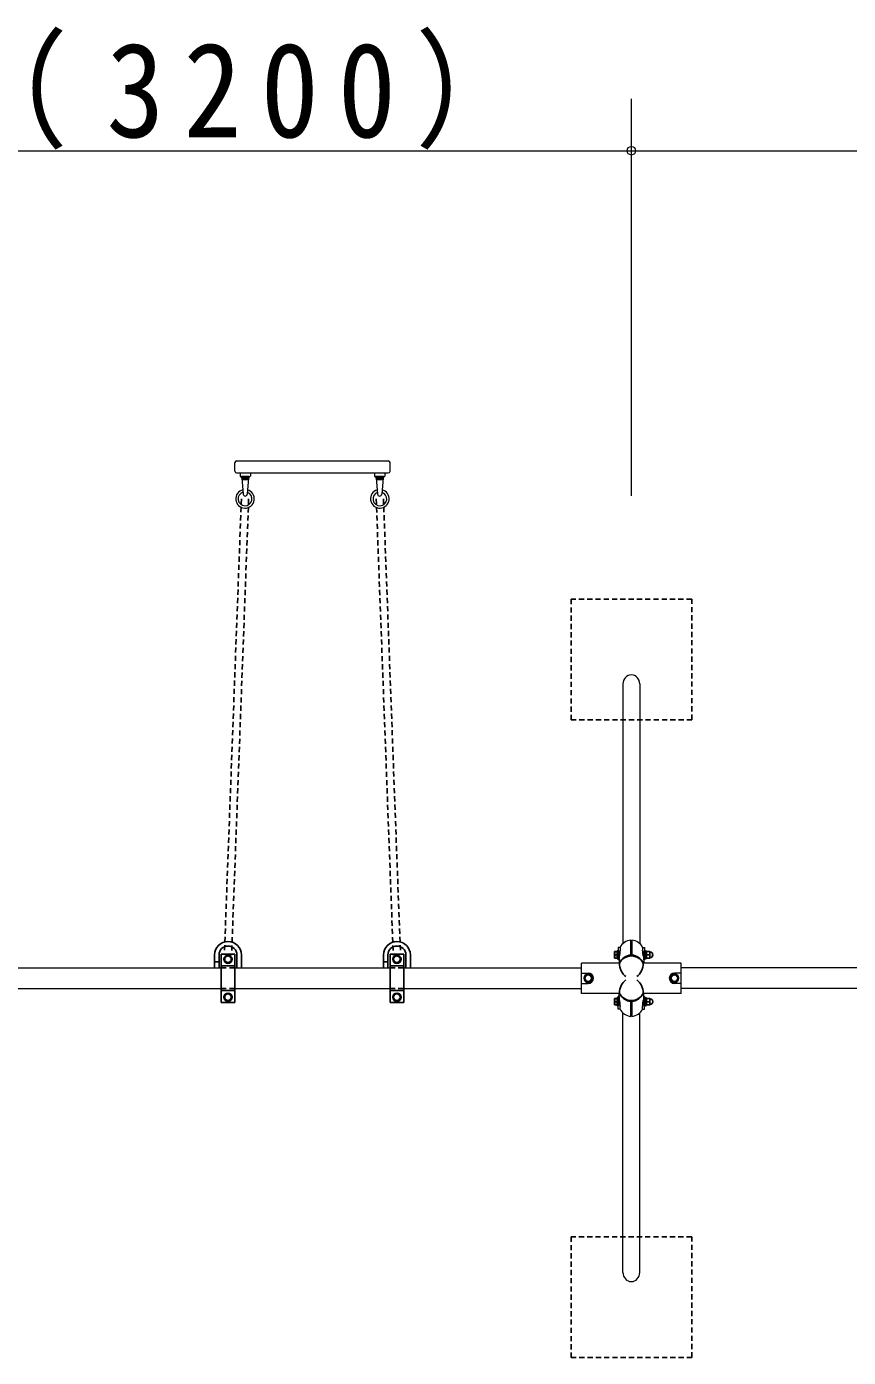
# Model space of a CAD drawing. Units: millimetres, scale not verified. Extents: x -35408 to 50, y -49934 to 13350.
# Drawn here: x -6162 to -5367, y 4400 to 5687 of the extents above; entities that cross this region are included whole.
import ezdxf

# ---------------------------------------------------------------- set-up
doc = ezdxf.new("R2010")
doc.units = ezdxf.units.MM
doc.linetypes.add('USER4', pattern=[8, 5, -3])
doc.layers.add('線', color=2, linetype='Continuous', lineweight=25)
doc.layers.add('補助', color=2, linetype='Continuous', lineweight=25)
doc.styles.add('ＭＳ ゴシック', font='')
doc.styles.get('ＭＳ ゴシック').set_extended_font_data('MS Gothic')

# ---------------------------------------------------------------- blocks, each defined once
blk = doc.blocks.new('dimension_origin')
at = {"color": 0, "linetype": 'Continuous', "lineweight": -2}
blk.add_circle((0, 0), 1.25, dxfattribs=at)

msp = doc.modelspace()

# ---------------------------------------------------------------- linework, layer by layer
at = {"layer": '線', "color": 7, "lineweight": 13}
for p, q in [((-5960.241, 5256.716), (-5960.241, 5265.049)), ((-5958.575, 5266.716), (-5811.908, 5266.716)), ((-5810.241, 5256.716), (-5810.241, 5265.049)), ((-5958.575, 5255.049), (-5811.908, 5255.049)), ((-5955.241, 5254.649), (-5955.241, 5252.116)), ((-5954.841, 5255.049), (-5945.641, 5255.049)), ((-5954.841, 5251.716), (-5945.641, 5251.716)), ((-5945.241, 5254.649), (-5945.241, 5252.116)), ((-5825.241, 5254.649), (-5825.241, 5252.116)), ((-5824.841, 5255.049), (-5815.641, 5255.049)), ((-5824.841, 5251.716), (-5815.641, 5251.716)), ((-5815.241, 5254.649), (-5815.241, 5252.116)), ((-5953.479, 5250.486), (-5952.235, 5234.56)), ((-5947.004, 5250.486), (-5948.247, 5234.56)), ((-5823.479, 5250.486), (-5822.235, 5234.56)), ((-5817.004, 5250.486), (-5818.247, 5234.56)), ((-5585.008, 5050.977), (-5585.008, 4800.038)), ((-5568.808, 5050.977), (-5568.808, 4800.038)), ((-5587.813, 4796.284), (-5589.675, 4796.283)), ((-5589.675, 4796.283), (-5589.667, 4784.077)), ((-5587.813, 4796.284), (-5587.813, 4793.679)), ((-5566.003, 4796.284), (-5566.003, 4793.679)), ((-5566.003, 4796.284), (-5564.141, 4796.283)), ((-5564.141, 4796.283), (-5564.149, 4784.077)), ((-6173.575, 4776.5), (-5973.575, 4776.5)), ((-5960.241, 4776.5), (-5810.241, 4776.5)), ((-5796.908, 4776.5), (-5625.241, 4776.5)), ((-5625.241, 4751.75), (-5625.241, 4781.083)), ((-5588.42, 4781.083), (-5625.241, 4781.083)), ((-5588.841, 4784.077), (-5589.667, 4784.077)), ((-5588.841, 4784.077), (-5588.841, 4781.083)), ((-5528.575, 4781.083), (-5565.396, 4781.083)), ((-5564.975, 4784.077), (-5564.149, 4784.077)), ((-5564.975, 4784.077), (-5564.975, 4781.083)), ((-5528.575, 4751.75), (-5528.575, 4781.083)), ((-5356.908, 4776.5), (-5528.575, 4776.5)), ((-5625.241, 4771.417), (-5618.575, 4771.417)), ((-5528.575, 4771.417), (-5535.241, 4771.417)), ((-6173.575, 4756.333), (-5973.575, 4756.333)), ((-5960.241, 4756.333), (-5810.241, 4756.333)), ((-5796.908, 4756.333), (-5625.241, 4756.333)), ((-5625.241, 4761.417), (-5618.575, 4761.417)), ((-5588.42, 4751.75), (-5625.241, 4751.75)), ((-5588.841, 4748.756), (-5588.841, 4751.75)), ((-5528.575, 4751.75), (-5565.396, 4751.75)), ((-5564.975, 4748.756), (-5564.975, 4751.75)), ((-5528.575, 4761.417), (-5535.241, 4761.417)), ((-5356.908, 4756.333), (-5528.575, 4756.333)), ((-5589.675, 4736.55), (-5589.667, 4748.757)), ((-5587.813, 4736.549), (-5589.675, 4736.55)), ((-5588.841, 4748.756), (-5589.667, 4748.757)), ((-5587.813, 4736.549), (-5587.813, 4739.154)), ((-5566.003, 4736.549), (-5566.003, 4739.154)), ((-5566.003, 4736.549), (-5564.141, 4736.55)), ((-5564.975, 4748.756), (-5564.149, 4748.757)), ((-5564.141, 4736.55), (-5564.149, 4748.757)), ((-5585.008, 4481.856), (-5585.008, 4732.795)), ((-5568.808, 4481.856), (-5568.808, 4732.795))]:
    msp.add_line(p, q, dxfattribs=at)
at = {"layer": '線'}
for p, q in [((-5953.825, 5251.716), (-5946.658, 5251.716)), ((-5953.825, 5250.716), (-5953.825, 5251.716)), ((-5947.038, 5251.716), (-5947.305, 5250.716)), ((-5946.658, 5251.716), (-5946.926, 5250.716)), ((-5946.658, 5250.716), (-5946.658, 5251.716)), ((-5823.825, 5251.716), (-5816.658, 5251.716)), ((-5823.825, 5250.716), (-5823.825, 5251.716)), ((-5817.038, 5251.716), (-5817.305, 5250.716)), ((-5816.658, 5251.716), (-5816.926, 5250.716)), ((-5816.658, 5250.716), (-5816.658, 5251.716)), ((-5953.825, 5250.716), (-5946.658, 5250.716)), ((-5953.741, 5250.383), (-5953.741, 5250.716)), ((-5953.741, 5250.716), (-5946.741, 5250.716)), ((-5953.741, 5250.383), (-5946.741, 5250.383)), ((-5951.908, 5248.783), (-5948.575, 5248.783)), ((-5946.741, 5250.383), (-5946.741, 5250.716)), ((-5823.825, 5250.716), (-5816.658, 5250.716)), ((-5823.741, 5250.383), (-5823.741, 5250.716)), ((-5823.741, 5250.716), (-5816.741, 5250.716)), ((-5823.741, 5250.383), (-5816.741, 5250.383)), ((-5821.908, 5248.783), (-5818.575, 5248.783)), ((-5816.741, 5250.383), (-5816.741, 5250.716)), ((-5577.258, 4788.017), (-5577.258, 4803.299)), ((-5576.558, 4788.017), (-5576.558, 4803.299)), ((-5979.908, 4776.5), (-5979.908, 4788.917)), ((-5975.575, 4776.5), (-5975.575, 4788.917)), ((-5973.575, 4789.75), (-5960.241, 4789.75)), ((-5973.575, 4789.75), (-5973.575, 4743.083)), ((-5966.888, 4788.419), (-5970.055, 4786.591)), ((-5963.721, 4786.591), (-5966.888, 4788.419)), ((-5960.241, 4789.75), (-5960.241, 4743.083)), ((-5958.241, 4776.5), (-5958.241, 4788.917)), ((-5953.908, 4776.5), (-5953.908, 4788.917)), ((-5816.575, 4776.5), (-5816.575, 4788.917)), ((-5812.241, 4776.5), (-5812.241, 4788.917)), ((-5810.241, 4789.75), (-5796.908, 4789.75)), ((-5810.241, 4789.75), (-5810.241, 4743.083)), ((-5803.555, 4788.419), (-5806.721, 4786.591)), ((-5800.388, 4786.591), (-5803.555, 4788.419)), ((-5796.908, 4789.75), (-5796.908, 4743.083)), ((-5794.908, 4776.5), (-5794.908, 4788.917)), ((-5790.575, 4776.5), (-5790.575, 4788.917)), ((-5593.074, 4792.243), (-5593.17, 4792.077)), ((-5593.17, 4792.077), (-5593.17, 4786.077)), ((-5590.503, 4792.243), (-5593.074, 4792.243)), ((-5590.503, 4789.077), (-5592.791, 4789.077)), ((-5590.503, 4785.077), (-5590.503, 4793.077)), ((-5590.503, 4793.077), (-5589.67, 4793.077)), ((-5590.503, 4792.243), (-5590.503, 4785.91)), ((-5589.67, 4785.077), (-5589.67, 4793.077)), ((-5564.137, 4785.077), (-5564.137, 4793.077)), ((-5564.137, 4793.077), (-5563.303, 4793.077)), ((-5563.303, 4785.077), (-5563.303, 4793.077)), ((-5563.303, 4785.493), (-5563.303, 4792.66)), ((-5563.303, 4792.66), (-5562.303, 4792.66)), ((-5562.303, 4789.401), (-5563.303, 4789.133)), ((-5562.303, 4789.021), (-5563.303, 4788.753)), ((-5562.303, 4785.493), (-5562.303, 4792.66)), ((-5562.303, 4792.243), (-5559.066, 4792.243)), ((-5562.303, 4785.91), (-5562.303, 4792.243)), ((-5562.303, 4789.077), (-5559.349, 4789.077)), ((-5559.066, 4792.243), (-5558.97, 4792.077)), ((-5558.97, 4786.077), (-5558.97, 4792.077)), ((-5558.803, 4791.743), (-5558.97, 4791.743)), ((-5975.575, 4782.25), (-5979.908, 4782.25)), ((-5972.9, 4778.354), (-5960.9, 4778.354)), ((-5970.055, 4786.591), (-5970.055, 4782.934)), ((-5970.055, 4782.934), (-5966.888, 4781.106)), ((-5966.888, 4781.106), (-5963.721, 4782.934)), ((-5963.721, 4782.934), (-5963.721, 4786.591)), ((-5812.241, 4782.25), (-5816.575, 4782.25)), ((-5809.567, 4778.354), (-5797.567, 4778.354)), ((-5806.721, 4786.591), (-5806.721, 4782.934)), ((-5806.721, 4782.934), (-5803.555, 4781.106)), ((-5803.555, 4781.106), (-5800.388, 4782.934)), ((-5800.388, 4782.934), (-5800.388, 4786.591)), ((-5593.074, 4785.91), (-5593.17, 4786.077)), ((-5590.503, 4785.91), (-5593.074, 4785.91)), ((-5589.67, 4785.077), (-5590.503, 4785.077)), ((-5588.841, 4787.123), (-5588.841, 4784.077)), ((-5564.975, 4787.123), (-5564.975, 4784.077)), ((-5563.303, 4785.077), (-5564.137, 4785.077)), ((-5563.303, 4785.493), (-5562.303, 4785.493)), ((-5562.303, 4785.91), (-5559.066, 4785.91)), ((-5559.066, 4785.91), (-5558.97, 4786.077)), ((-5558.803, 4786.41), (-5558.97, 4786.41)), ((-5620.403, 4769.583), (-5622.231, 4766.417)), ((-5622.231, 4766.417), (-5620.403, 4763.25)), ((-5616.746, 4769.583), (-5620.403, 4769.583)), ((-5620.403, 4763.25), (-5616.746, 4763.25)), ((-5614.918, 4766.417), (-5616.746, 4769.583)), ((-5616.746, 4763.25), (-5614.918, 4766.417)), ((-5537.07, 4769.583), (-5538.898, 4766.417)), ((-5538.898, 4766.417), (-5537.07, 4763.25)), ((-5533.413, 4769.583), (-5537.07, 4769.583)), ((-5537.07, 4763.25), (-5533.413, 4763.25)), ((-5531.585, 4766.417), (-5533.413, 4769.583)), ((-5533.413, 4763.25), (-5531.585, 4766.417)), ((-5972.908, 4754.479), (-5960.908, 4754.479)), ((-5966.908, 4751.732), (-5970.075, 4749.904)), ((-5970.075, 4749.904), (-5970.075, 4746.247)), ((-5963.741, 4749.904), (-5966.908, 4751.732)), ((-5963.741, 4746.247), (-5963.741, 4749.904)), ((-5809.575, 4754.479), (-5797.575, 4754.479)), ((-5803.575, 4751.732), (-5806.741, 4749.904)), ((-5806.741, 4749.904), (-5806.741, 4746.247)), ((-5800.408, 4749.904), (-5803.575, 4751.732)), ((-5800.408, 4746.247), (-5800.408, 4749.904)), ((-5973.575, 4743.083), (-5960.241, 4743.083)), ((-5970.075, 4746.247), (-5966.908, 4744.419)), ((-5966.908, 4744.419), (-5963.741, 4746.247)), ((-5810.241, 4743.083), (-5796.908, 4743.083)), ((-5806.741, 4746.247), (-5803.575, 4744.419)), ((-5803.575, 4744.419), (-5800.408, 4746.247)), ((-5593.074, 4746.923), (-5593.17, 4746.757)), ((-5593.17, 4746.757), (-5593.17, 4740.757)), ((-5593.074, 4740.59), (-5593.17, 4740.757)), ((-5590.503, 4746.923), (-5593.074, 4746.923)), ((-5590.503, 4740.59), (-5593.074, 4740.59)), ((-5590.503, 4743.757), (-5592.791, 4743.757)), ((-5590.503, 4739.757), (-5590.503, 4747.757)), ((-5590.503, 4747.757), (-5589.67, 4747.757)), ((-5590.503, 4746.923), (-5590.503, 4740.59)), ((-5589.67, 4739.757), (-5590.503, 4739.757)), ((-5589.67, 4739.757), (-5589.67, 4747.757)), ((-5588.841, 4745.71), (-5588.841, 4748.756)), ((-5577.258, 4744.816), (-5577.258, 4729.535)), ((-5576.558, 4744.816), (-5576.558, 4729.535)), ((-5564.975, 4745.71), (-5564.975, 4748.756)), ((-5564.137, 4739.757), (-5564.137, 4747.757)), ((-5564.137, 4747.757), (-5563.303, 4747.757)), ((-5563.303, 4739.757), (-5564.137, 4739.757)), ((-5563.303, 4739.757), (-5563.303, 4747.757)), ((-5563.303, 4740.173), (-5563.303, 4747.34)), ((-5563.303, 4747.34), (-5562.303, 4747.34)), ((-5562.303, 4744.08), (-5563.303, 4743.812)), ((-5562.303, 4743.701), (-5563.303, 4743.433)), ((-5563.303, 4740.173), (-5562.303, 4740.173)), ((-5562.303, 4740.173), (-5562.303, 4747.34)), ((-5562.303, 4746.923), (-5559.066, 4746.923)), ((-5562.303, 4740.59), (-5562.303, 4746.923)), ((-5562.303, 4743.757), (-5559.349, 4743.757)), ((-5562.303, 4740.59), (-5559.066, 4740.59)), ((-5559.066, 4746.923), (-5558.97, 4746.757)), ((-5559.066, 4740.59), (-5558.97, 4740.757)), ((-5558.97, 4740.757), (-5558.97, 4746.757)), ((-5558.803, 4746.423), (-5558.97, 4746.423)), ((-5558.803, 4741.09), (-5558.97, 4741.09))]:
    msp.add_line(p, q, dxfattribs=at)
at = {"layer": '線', "color": 4, "linetype": 'USER4'}
for p, q in [((-5953.913, 5230.183), (-5970.405, 4789.047)), ((-5946.918, 5229.922), (-5963.41, 4788.786)), ((-5823.564, 5229.922), (-5807.072, 4788.786)), ((-5816.569, 5230.183), (-5800.077, 4789.047)), ((-5973.575, 4776.5), (-5960.241, 4776.5)), ((-5810.241, 4776.5), (-5796.908, 4776.5)), ((-5973.575, 4756.333), (-5960.241, 4756.333)), ((-5810.241, 4756.333), (-5796.908, 4756.333))]:
    msp.add_line(p, q, dxfattribs=at)
for points in [[(-5635.241, 5016.417), (-5518.575, 5016.417), (-5518.575, 5133.083), (-5635.241, 5133.083)], [(-5635.241, 4399.75), (-5518.575, 4399.75), (-5518.575, 4516.417), (-5635.241, 4516.417)]]:
    msp.add_lwpolyline(points, close=True, dxfattribs=at)
at = {"layer": '線'}
for centre, radius in [((-5966.888, 4784.762), 4), ((-5966.888, 4784.762), 3.167), ((-5803.555, 4784.762), 4), ((-5803.555, 4784.762), 3.167), ((-5618.575, 4766.417), 4), ((-5618.575, 4766.417), 3.167), ((-5535.241, 4766.417), 4), ((-5535.241, 4766.417), 3.167), ((-5966.908, 4748.075), 4), ((-5966.908, 4748.075), 3.167), ((-5803.575, 4748.075), 4), ((-5803.575, 4748.075), 3.167)]:
    msp.add_circle(centre, radius, dxfattribs=at)
at = {"layer": '線', "color": 7, "lineweight": 13}
for centre, radius, start, end in [((-5958.575, 5265.049), 1.667, 90, 180), ((-5811.908, 5265.049), 1.667, 0, 90), ((-5958.575, 5256.716), 1.667, 180, 270), ((-5954.841, 5254.649), 0.4, 90, 180), ((-5954.841, 5252.116), 0.4, 180, 270), ((-5954.808, 5250.383), 1.333, 4.46422, 90), ((-5945.675, 5250.383), 1.333, 90, 175.53578), ((-5945.641, 5254.649), 0.4, 0, 90), ((-5945.641, 5252.116), 0.4, 270, 0), ((-5824.841, 5254.649), 0.4, 90, 180), ((-5824.841, 5252.116), 0.4, 180, 270), ((-5824.808, 5250.383), 1.333, 4.46422, 90), ((-5815.675, 5250.383), 1.333, 90, 175.53578), ((-5815.641, 5254.649), 0.4, 0, 90), ((-5815.641, 5252.116), 0.4, 270, 0), ((-5811.908, 5256.716), 1.667, 270, 0), ((-5950.416, 5230.053), 9, 103.82076, 267.85893), ((-5950.416, 5230.053), 9, 267.85893, 73.92841), ((-5820.067, 5230.053), 9, 106.07158, 272.14106), ((-5820.067, 5230.053), 9, 272.14106, 76.17923), ((-5950.416, 5230.053), 6.667, 107.1427, 267.85893), ((-5950.241, 5234.716), 2, 184.46422, 355.53578), ((-5950.416, 5230.053), 6.667, 267.85893, 69.77478), ((-5820.067, 5230.053), 6.667, 110.22521, 272.14106), ((-5820.241, 5234.716), 2, 184.46422, 355.53578), ((-5820.067, 5230.053), 6.667, 272.14106, 72.85729), ((-5618.575, 4766.417), 5, 270, 90), ((-5535.241, 4766.417), 5, 90, 270)]:
    msp.add_arc(centre, radius, start, end, dxfattribs=at)
at = {"layer": '線'}
for centre, radius, start, end in [((-5950.241, 5252.543), 4.113, 211.68134, 246.09448), ((-5950.241, 5252.543), 4.113, 293.90552, 328.31866), ((-5820.241, 5252.543), 4.113, 211.68134, 246.09448), ((-5820.241, 5252.543), 4.113, 293.90552, 328.31866), ((-5966.908, 4788.917), 13, 0, 180), ((-5803.575, 4788.917), 13, 0, 180), ((-5966.908, 4788.917), 8.667, 0, 180), ((-5803.575, 4788.917), 8.667, 0, 180), ((-5588.501, 4790.66), 4.573, 159.74445, 200.25555), ((-5588.501, 4787.493), 4.573, 159.74445, 200.25555), ((-5610.191, 4793.831), 22.378, 342.55644, 359.61053), ((-5543.625, 4793.831), 22.378, 180.38947, 197.44356), ((-5563.64, 4790.66), 4.573, 339.74445, 20.25555), ((-5563.64, 4787.493), 4.573, 339.74445, 20.25555), ((-5558.803, 4789.077), 2.667, 270, 90), ((-5588.501, 4745.34), 4.573, 159.74445, 200.25555), ((-5588.501, 4742.173), 4.573, 159.74445, 200.25555), ((-5610.191, 4739.002), 22.378, 0.38947, 17.44356), ((-5543.625, 4739.002), 22.378, 162.55644, 179.61053), ((-5563.64, 4745.34), 4.573, 339.74445, 20.25555), ((-5563.64, 4742.173), 4.573, 339.74445, 20.25555), ((-5558.803, 4743.757), 2.667, 270, 90)]:
    msp.add_arc(centre, radius, start, end, dxfattribs=at)
at = {"layer": '線', "color": 7, "lineweight": 13}
for centre, major_axis, start_param, end_param in [((-5576.908, 5050.977), (0, -8.8), 1.57079633, 4.71238898), ((-5576.175, 4791.682), (-12.667, 0), 4.79801991, 5.87740389), ((-5577.641, 4791.682), (-12.667, 0), 3.54737407, 4.62675805), ((-5576.175, 4741.152), (-12.667, 0), 0.40578142, 1.4851654), ((-5577.641, 4741.152), (-12.667, 0), 1.65642725, 2.73581124), ((-5576.908, 4481.856), (0, 8.8), 1.57079633, 4.71238898)]:
    msp.add_ellipse(centre, major_axis=major_axis, ratio=0.920505, start_param=start_param, end_param=end_param, dxfattribs=at)
at = {"layer": '線'}
for centre, major_axis, ratio, start_param, end_param in [((-5576.175, 4774.75), (0, -14.22), 0.962962, 3.22078714, 4.25080244), ((-5576.908, 4774.75), (0, -13.272), 0.987037, 2.06825464, 4.21493066), ((-5577.641, 4774.75), (0, -14.22), 0.962962, 2.03238287, 3.06239817), ((-5576.908, 4781.083), (0, 14.667), 0.784927, 1.57079633, 2.66022737), ((-5576.908, 4781.083), (0, 14.667), 0.784927, 3.62295794, 4.71238898), ((-5576.908, 4751.75), (0, -14.667), 0.784927, 3.62295794, 4.71238898), ((-5576.908, 4751.75), (0, -14.667), 0.784927, 1.57079633, 2.66022737), ((-5576.175, 4758.083), (0, 14.22), 0.962962, 2.03474179, 3.06239817), ((-5576.908, 4758.083), (0, 13.272), 0.987037, 2.06825464, 4.21493066), ((-5577.641, 4758.083), (0, 14.22), 0.962962, 3.22078714, 4.24844352)]:
    msp.add_ellipse(centre, major_axis=major_axis, ratio=ratio, start_param=start_param, end_param=end_param, dxfattribs=at)
at = {"layer": '補助', "lineweight": 13}
for p, q in [((-5576.908, 5233.083), (-5576.908, 5616.716)), ((-5576.908, 5233.083), (-5576.908, 5616.716)), ((-6643.575, 5566.716), (-5576.908, 5566.716)), ((-5576.908, 5566.716), (-4510.241, 5566.716))]:
    msp.add_line(p, q, dxfattribs=at)

# ---------------------------------------------------------------- block references
at = {"layer": '補助', "lineweight": 13, "xscale": 3.33, "yscale": 3.33}
msp.add_blockref('dimension_origin', (-5576.908, 5566.716), dxfattribs=at)
at = {"layer": '補助', "lineweight": 13, "xscale": 3.33, "yscale": 3.33, "rotation": 180}
msp.add_blockref('dimension_origin', (-5576.908, 5566.716), dxfattribs=at)

# ---------------------------------------------------------------- texts
at = {"layer": '補助', "insert": (-5935.241, 5567.716), "char_height": 91.64, "attachment_point": 8, "style": 'ＭＳ ゴシック'}
msp.add_mtext('\\T1.33;\\W0.9;（3200）', dxfattribs=at)

doc.saveas('drawing.dxf')
